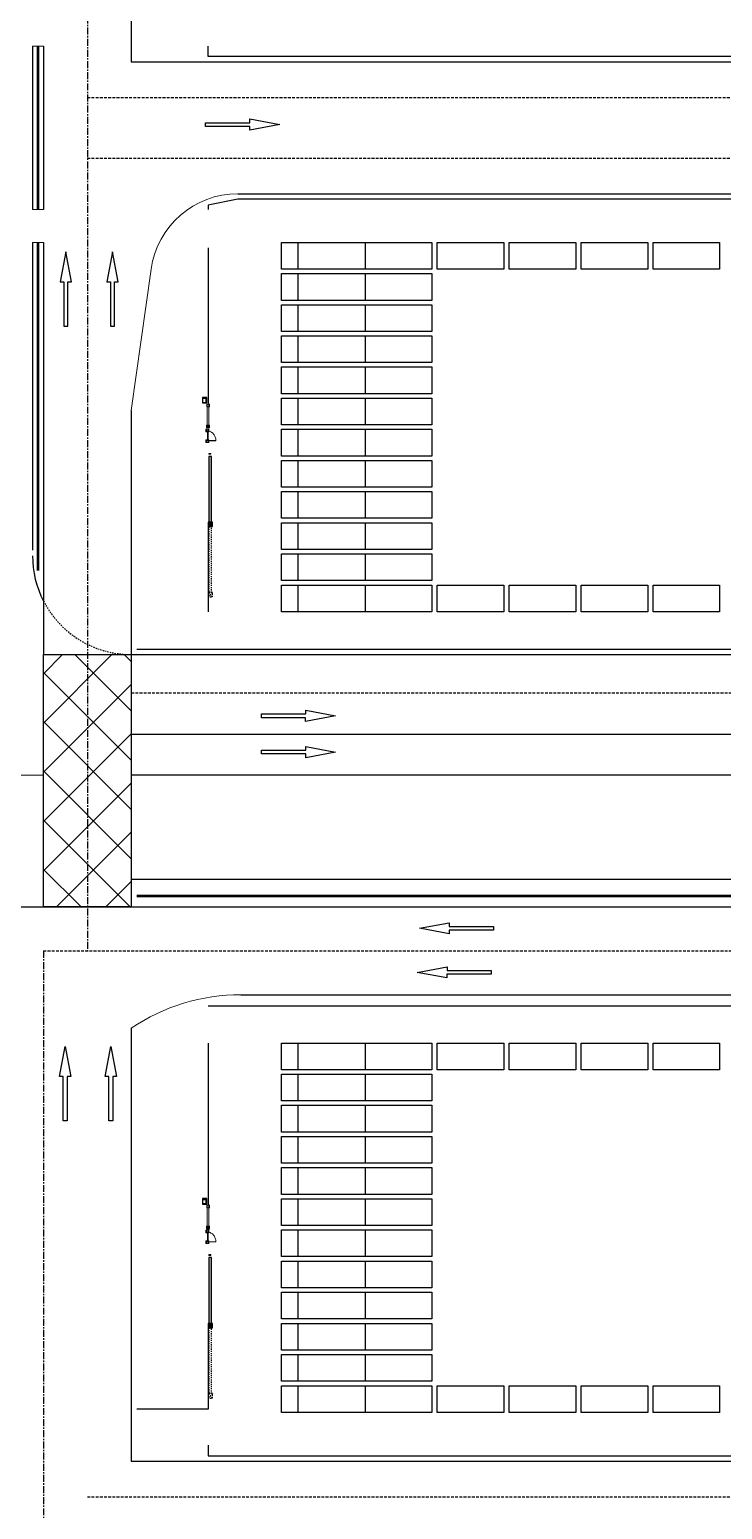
# Model space of a CAD drawing. Header units: millimetres. Extents: x -582 to 479, y -622 to 401.
# Drawn here: x -186.7 to -123.5, y -116.1 to 18.8 of the extents above; entities that cross this region are included whole.
import ezdxf

# ---------------------------------------------------------------- set-up
doc = ezdxf.new("R2010")
doc.units = ezdxf.units.MM
for name, pattern in [('CENTER', [50.8, 31.75, -6.35, 6.35, -6.35]), ('DASH', [0.35, 0.25, -0.1]), ('DASHED', [19.05, 12.7, -6.35]), ('HIDDEN2', [0.1875, 0.125, -0.0625])]:
    doc.linetypes.add(name, pattern=pattern)
for name, color, linetype in [('0001-佛渡-工艺-方案一-围网', 40, 'Continuous'), ('0001-佛渡-工艺-方案一-围网(内集卡一侧新增）', 40, 'Continuous'), ('0001-佛渡-平面-方案一 临时横二路', 6, 'Continuous'), ('0001-佛渡-平面-方案一道路中心线', 11, 'Continuous'), ('0001-佛渡-平面-方案一道路边界', 7, 'Continuous'), ('ECT', 1, 'Continuous'), ('ICT', 3, 'Continuous'), ('SLOT', 115, 'Continuous'), ('TX-箱区维修及人行门禁', 5, 'Continuous'), ('构造线', 131, 'Continuous')]:
    doc.layers.add(name, color=color, linetype=linetype)
doc.linetypes.add('FENCELINE2', pattern='A,0.25,-0.1,[132,ltypeshp.shx,S=0.1,R=0,X=-0.1,Y=0],-0.1,1', length=1.45)

# ---------------------------------------------------------------- blocks, each defined once
blk = doc.blocks.new('箱区维修人行通道及伸缩门')
h = blk.add_hatch(color=8)
h.dxf.hatch_style = 1
h.paths.add_polyline_path([(504133.76, 3299633.85), (504137.88, 3299629.48), (504137.69, 3299629.31), (504133.58, 3299633.68)])
h = blk.add_hatch(color=8)
h.dxf.hatch_style = 1
h.paths.add_polyline_path([(504137.64, 3299629.26), (504137.93, 3299629.53), (504138.2, 3299629.24), (504137.91, 3299628.97)])
at = {"color": 8}
for p, q in [((504137.91, 3299628.97, 0), (504137.93, 3299629.53, 0)), ((504138.2, 3299629.24, 0), (504137.64, 3299629.26, 0))]:
    blk.add_line(p, q, dxfattribs=at)
at = {"color": 8, "linetype": 'DASH', "ltscale": 0.1}
for p, q in [((504142.02, 3299624.6, 0), (504142.59, 3299624.58, 0)), ((504142.3, 3299624.31, 0), (504142.32, 3299624.87, 0))]:
    blk.add_line(p, q, dxfattribs=at)
at = {"color": 8, "elevation": 0}
for points in [[(504133.76, 3299633.85), (504137.88, 3299629.48), (504137.69, 3299629.31), (504133.58, 3299633.68)], [(504137.64, 3299629.26), (504137.93, 3299629.53), (504138.2, 3299629.24), (504137.91, 3299628.97)]]:
    blk.add_lwpolyline(points, close=True, dxfattribs=at)
at = {"color": 8, "linetype": 'DASH', "ltscale": 0.1, "elevation": 0}
for points in [[(504138.15, 3299629.19), (504142.26, 3299624.82), (504142.08, 3299624.65), (504137.97, 3299629.02)], [(504142.02, 3299624.6), (504142.32, 3299624.87), (504142.59, 3299624.58), (504142.3, 3299624.31)]]:
    blk.add_lwpolyline(points, close=True, dxfattribs=at)
blk = doc.blocks.new('双侧道闸')
at = {"color": 8, "linetype": 'Continuous', "lineweight": 25}
for p, q in [((0.45, -14.31), (0.19, -14.31)), ((0.19, -14.31), (0.19, -14.31)), ((0.19, -14.68), (0.19, -14.31)), ((0.19, -14.68), (0.19, -14.69)), ((0.45, -14.69), (0.19, -14.69)), ((0.24, -14.31), (0.24, -14.29)), ((0.24, -14.29), (0.37, -14.29)), ((0.37, -14.29), (0.37, -14.31)), ((0.47, -14.31), (0.45, -14.31)), ((0.47, -14.69), (0.45, -14.69)), ((0.47, -14.31), (0.47, -14.31)), ((0.47, -14.68), (0.47, -14.31)), ((0.47, -14.68), (0.47, -14.69))]:
    blk.add_line(p, q, dxfattribs=at)
at = {"color": 8}
blk.add_lwpolyline([(0.13, -14.74), (0.13, -14.24), (0.53, -14.24), (0.53, -14.74)], close=True, dxfattribs=at)
at = {"color": 8, "lineweight": 15}
for points in [[(0.13, -15.09), (0.13, -14.84), (-0.12, -14.84), (-0.12, -15.09)], [(-0.06, -17.02), (-0.06, -14.84), (0.09, -14.84), (0.09, -17.02)], [(0.14, -17.02), (0.14, -16.77), (-0.11, -16.77), (-0.11, -17.02)], [(0.2, -17.37), (0.2, -17.12), (-0.05, -17.12), (-0.05, -17.37)], [(0.2, -17.37), (0.2, -17.12), (-0.05, -17.12), (-0.05, -17.37)], [(-0.03, -16.82), (0.05, -16.82), (0.05, -16.98), (-0.03, -16.98)], [(0.2, -18.09), (0.2, -18.34), (-0.05, -18.34), (-0.05, -18.09)], [(0.2, -18.09), (0.2, -18.34), (-0.05, -18.34), (-0.05, -18.09)], [(-0.23, -19.42), (-0.23, -19.34), (-0.07, -19.34), (-0.07, -19.42)]]:
    blk.add_lwpolyline(points, close=True, dxfattribs=at)
at = {"color": 8, "linetype": 'HIDDEN2', "lineweight": 15, "ltscale": 20}
blk.add_lwpolyline([(0.05, -18.18), (0.05, -18.17), (-0.69, -18.17), (-0.69, -18.18)], close=True, dxfattribs=at)
blk.add_arc((0.15, -18.12), 0.844, 96.7046, 183.5614, dxfattribs=at)
at = {"layer": '构造线', "color": 8, "lineweight": 9}
for p, q in [((0, -18.14), (0, -17.29)), ((0, -18.14), (0, -17.29)), ((0.06, -18.14), (0.06, -17.29)), ((0.06, -18.14), (0.06, -17.29))]:
    blk.add_line(p, q, dxfattribs=at)
for points in [[(0, -17.27), (0, -17.14, -0.414214), (0.01, -17.13), (0.14, -17.13, -0.414214), (0.15, -17.14), (0.15, -17.27, -0.414214), (0.14, -17.28), (0.01, -17.28, -0.414214)], [(0, -17.27), (0, -17.14, -0.414214), (0.01, -17.13), (0.14, -17.13, -0.414214), (0.15, -17.14), (0.15, -17.27, -0.414214), (0.14, -17.28), (0.01, -17.28, -0.414214)], [(0, -18.19), (0, -18.32, 0.414214), (0.01, -18.33), (0.14, -18.33, 0.414214), (0.15, -18.32), (0.15, -18.19, 0.414214), (0.14, -18.18), (0.01, -18.18, 0.414214)], [(0, -18.19), (0, -18.32, 0.414214), (0.01, -18.33), (0.14, -18.33, 0.414214), (0.15, -18.32), (0.15, -18.19, 0.414214), (0.14, -18.18), (0.01, -18.18, 0.414214)]]:
    blk.add_lwpolyline(points, format="xyb", close=True, dxfattribs=at)
for points in [[(0, -17.29), (0, -17.34), (0.06, -17.34), (0.06, -17.29)], [(0, -17.29), (0, -17.34), (0.06, -17.34), (0.06, -17.29)], [(0, -18.08), (0, -18.14), (0.06, -18.14), (0.06, -18.08)], [(0, -18.08), (0, -18.14), (0.06, -18.14), (0.06, -18.08)]]:
    blk.add_lwpolyline(points, close=True, dxfattribs=at)

msp = doc.modelspace()

# ---------------------------------------------------------------- hatches: boundary and pattern name
at = {"layer": '0001-佛渡-平面-方案一 临时横二路'}
h = msp.add_hatch(dxfattribs=at)
h.set_pattern_fill('ANSI37', color=50, angle=323.0204)
h.set_pattern_definition([(45, (-497.432, 330.5518), (-2.245064, 2.245064), []), (135, (-497.432, 330.5518), (-2.245064, -2.245064), [])])
h.paths.add_polyline_path([(-177.43, -61.2), (-185.43, -61.2), (-185.43, -38.2), (-177.43, -38.2)])

# ---------------------------------------------------------------- linework, layer by layer
at = {"layer": '0001-佛渡-工艺-方案一-围网', "linetype": 'FENCELINE2', "ltscale": 0.25, "const_width": 0.25}
for points in [[(-185.93, 2.35), (-185.93, 17.25)], [(-185.93, -30.55), (-185.93, -0.65)]]:
    msp.add_lwpolyline(points, dxfattribs=at)
at = {"layer": '0001-佛渡-工艺-方案一-围网', "linetype": 'FENCELINE2', "ltscale": 0.25}
for points in [[(27.92, 16.3), (-170.43, 16.3), (-170.43, 17.25)], [(-170.43, -1.15), (-170.43, -15.37)], [(-170.43, -26.15), (-170.43, -34.3)]]:
    msp.add_lwpolyline(points, dxfattribs=at)
at = {"layer": '0001-佛渡-工艺-方案一-围网', "linetype": 'FENCELINE2', "ltscale": 0.25, "flags": 128}
for points in [[(27.92, 3.3), (-167.7, 3.3), (-170.43, 2.75), (-170.43, 2.35)], [(-170.43, -73.6), (-170.43, -88.37)], [(-170.43, -99.15), (-170.43, -106.95), (-176.93, -106.95)], [(-170.43, -110.25), (-170.43, -111.2), (-64.52, -111.2)]]:
    msp.add_lwpolyline(points, dxfattribs=at)
at = {"layer": '0001-佛渡-工艺-方案一-围网(内集卡一侧新增）', "linetype": 'FENCELINE2', "ltscale": 0.25}
msp.add_lwpolyline([(-176.93, -37.7), (238.07, -37.7)], dxfattribs=at)
at = {"layer": '0001-佛渡-平面-方案一 临时横二路', "color": 11, "linetype": 'CENTER', "ltscale": 0.02}
for p, q in [((-181.43, 121.55), (-181.43, -65.2)), ((-185.43, -65.2), (-185.43, -326.95))]:
    msp.add_line(p, q, dxfattribs=at)
at = {"layer": '0001-佛渡-平面-方案一 临时横二路', "lineweight": 5}
msp.add_line((-185.43, -49.2), (-188.43, -49.2), dxfattribs=at)
at = {"layer": '0001-佛渡-平面-方案一 临时横二路', "color": 7}
for p, q in [((-193.43, -61.2), (238.57, -61.2)), ((-167.43, -69.2), (238.57, -69.2))]:
    msp.add_line(p, q, dxfattribs=at)
at = {"layer": '0001-佛渡-平面-方案一 临时横二路', "color": 11, "linetype": 'DASHED', "ltscale": 0.02}
msp.add_line((-185.43, -65.2), (238.57, -65.2), dxfattribs=at)
at = {"layer": '0001-佛渡-平面-方案一 临时横二路', "linetype": 'FENCELINE2', "ltscale": 0.25}
msp.add_line((-170.43, -70.2), (-45.36, -70.2), dxfattribs=at)
at = {"layer": '0001-佛渡-平面-方案一 临时横二路'}
msp.add_line((-177.43, -72.23), (-177.43, -111.7), dxfattribs=at)
msp.add_lwpolyline([(-177.43, -61.2), (-185.43, -61.2), (-185.43, -38.2), (-177.43, -38.2)], close=True, dxfattribs=at)
at = {"layer": '0001-佛渡-平面-方案一 临时横二路', "linetype": 'FENCELINE2', "ltscale": 0.25, "const_width": 0.25}
msp.add_lwpolyline([(-176.93, -60.2), (260.07, -60.2), (260.07, -55.2), (264.07, -51.2)], dxfattribs=at)
at = {"layer": '0001-佛渡-平面-方案一 临时横二路', "lineweight": 5}
msp.add_arc((-167.43, -87.2), 18, 90, 123.749, dxfattribs=at)
at = {"layer": '0001-佛渡-平面-方案一道路中心线', "color": 11, "linetype": 'DASHED', "ltscale": 0.02}
for p, q in [((-181.43, 12.55), (242.57, 12.55)), ((-181.43, 7.05), (242.57, 7.05)), ((-177.43, -41.7), (238.57, -41.7)), ((-181.43, -114.95), (242.57, -114.95))]:
    msp.add_line(p, q, dxfattribs=at)
at = {"layer": '0001-佛渡-平面-方案一道路边界'}
for p, q in [((-177.43, 93.05), (-177.43, 15.8)), ((-186.43, 17.25), (-186.43, 2.35)), ((-185.43, 17.25), (-185.43, 2.35)), ((-186.43, -0.65), (-186.43, -28.7)), ((-185.43, -0.65), (-185.43, -38.2)), ((-177.43, -15.95), (-177.43, -38.2)), ((238.57, -49.2), (-177.43, -49.2)), ((238.57, -58.7), (-177.43, -58.7))]:
    msp.add_line(p, q, dxfattribs=at)
at = {"layer": '0001-佛渡-平面-方案一道路边界', "lineweight": 5}
for p, q in [((-186.43, 17.25), (-185.43, 17.25)), ((-186.43, 2.35), (-185.43, 2.35)), ((-186.43, -0.65), (-185.43, -0.65)), ((-177.43, -15.95), (-175.62, -3.08))]:
    msp.add_line(p, q, dxfattribs=at)
at = {"layer": '0001-佛渡-平面-方案一道路边界', "color": 7}
for p, q in [((-177.43, 15.8), (238.57, 15.8)), ((-167.7, 3.8), (228.84, 3.8)), ((-177.43, -38.2), (238.57, -38.2)), ((-177.43, -45.45), (238.57, -45.45)), ((-177.43, -111.7), (8.13, -111.7))]:
    msp.add_line(p, q, dxfattribs=at)
at = {"layer": '0001-佛渡-平面-方案一道路边界', "lineweight": 5}
msp.add_arc((-167.7, -4.2), 8, 90, 172, dxfattribs=at)
at = {"layer": '0001-佛渡-平面-方案一道路边界'}
msp.add_arc((-177.43, -29.2), 9, 180, 207.266, dxfattribs=at)
at = {"layer": '0001-佛渡-平面-方案一道路边界', "linetype": 'DASH', "ltscale": 0.5}
msp.add_arc((-177.43, -29.2), 9, 207.266, 270, dxfattribs=at)
at = {"layer": 'ECT', "color": 1}
for points in [[(-170.66, 10.27), (-166.62, 10.27), (-166.62, 10.61), (-163.89, 10.09), (-166.62, 9.58), (-166.62, 9.93), (-170.66, 9.93), (-170.66, 10.27)], [(-183.22, -8.26), (-183.22, -4.22), (-182.89, -4.22), (-183.4, -1.5), (-183.91, -4.23), (-183.57, -4.23), (-183.57, -8.26), (-183.22, -8.26)], [(-178.97, -8.26), (-178.97, -4.22), (-178.63, -4.22), (-179.14, -1.5), (-179.65, -4.23), (-179.31, -4.23), (-179.31, -8.26), (-178.97, -8.26)], [(-183.62, -80.69), (-183.62, -76.64), (-183.96, -76.64), (-183.44, -73.92), (-182.93, -76.65), (-183.27, -76.65), (-183.27, -80.69), (-183.62, -80.69)], [(-179.46, -80.69), (-179.46, -76.64), (-179.8, -76.64), (-179.28, -73.92), (-178.77, -76.65), (-179.12, -76.65), (-179.12, -80.69), (-179.46, -80.69)]]:
    msp.add_lwpolyline(points, dxfattribs=at)
at = {"layer": 'ICT', "color": 3}
for points in [[(-165.57, -43.61), (-161.53, -43.61), (-161.53, -43.27), (-158.8, -43.79), (-161.54, -44.3), (-161.54, -43.95), (-165.57, -43.95), (-165.57, -43.61)], [(-165.57, -46.91), (-161.52, -46.91), (-161.52, -46.57), (-158.8, -47.09), (-161.53, -47.6), (-161.53, -47.25), (-165.57, -47.25), (-165.57, -46.91)], [(-144.41, -63.32), (-148.45, -63.32), (-148.45, -63.66), (-151.17, -63.14), (-148.44, -62.63), (-148.44, -62.98), (-144.41, -62.98), (-144.41, -63.32)], [(-144.61, -67.33), (-148.65, -67.33), (-148.65, -67.67), (-151.38, -67.16), (-148.64, -66.65), (-148.64, -66.99), (-144.61, -66.99), (-144.61, -67.33)]]:
    msp.add_lwpolyline(points, dxfattribs=at)
at = {"layer": 'SLOT', "color": 115, "flags": 128}
for points in [[(-163.74, -0.64), (-150.03, -0.64), (-150.03, -3.08), (-163.74, -3.08)], [(-162.22, -0.64), (-150.03, -0.64), (-150.03, -3.08), (-162.22, -3.08)], [(-156.09, -0.64), (-150.03, -0.64), (-150.03, -3.08), (-156.09, -3.08)], [(-149.53, -0.64), (-143.47, -0.64), (-143.47, -3.08), (-149.53, -3.08)], [(-142.97, -0.64), (-136.91, -0.64), (-136.91, -3.08), (-142.97, -3.08)], [(-136.41, -0.64), (-130.35, -0.64), (-130.35, -3.08), (-136.41, -3.08)], [(-129.85, -0.64), (-123.8, -0.64), (-123.8, -3.08), (-129.85, -3.08)], [(-163.74, -3.48), (-150.03, -3.48), (-150.03, -5.92), (-163.74, -5.92)], [(-162.22, -3.48), (-150.03, -3.48), (-150.03, -5.92), (-162.22, -5.92)], [(-156.09, -3.48), (-150.03, -3.48), (-150.03, -5.92), (-156.09, -5.92)], [(-163.74, -6.32), (-150.03, -6.32), (-150.03, -8.76), (-163.74, -8.76)], [(-162.22, -6.32), (-150.03, -6.32), (-150.03, -8.76), (-162.22, -8.76)], [(-156.09, -6.32), (-150.03, -6.32), (-150.03, -8.76), (-156.09, -8.76)], [(-163.74, -9.16), (-150.03, -9.16), (-150.03, -11.59), (-163.74, -11.59)], [(-162.22, -9.16), (-150.03, -9.16), (-150.03, -11.59), (-162.22, -11.59)], [(-156.09, -9.16), (-150.03, -9.16), (-150.03, -11.59), (-156.09, -11.59)], [(-163.74, -11.99), (-150.03, -11.99), (-150.03, -14.43), (-163.74, -14.43)], [(-162.22, -11.99), (-150.03, -11.99), (-150.03, -14.43), (-162.22, -14.43)], [(-156.09, -11.99), (-150.03, -11.99), (-150.03, -14.43), (-156.09, -14.43)], [(-163.74, -14.83), (-150.03, -14.83), (-150.03, -17.27), (-163.74, -17.27)], [(-162.22, -14.83), (-150.03, -14.83), (-150.03, -17.27), (-162.22, -17.27)], [(-156.09, -14.83), (-150.03, -14.83), (-150.03, -17.27), (-156.09, -17.27)], [(-163.74, -17.67), (-150.03, -17.67), (-150.03, -20.11), (-163.74, -20.11)], [(-162.22, -17.67), (-150.03, -17.67), (-150.03, -20.11), (-162.22, -20.11)], [(-156.09, -17.67), (-150.03, -17.67), (-150.03, -20.11), (-156.09, -20.11)], [(-163.74, -20.51), (-150.03, -20.51), (-150.03, -22.95), (-163.74, -22.95)], [(-162.22, -20.51), (-150.03, -20.51), (-150.03, -22.95), (-162.22, -22.95)], [(-156.09, -20.51), (-150.03, -20.51), (-150.03, -22.95), (-156.09, -22.95)], [(-163.74, -23.35), (-150.03, -23.35), (-150.03, -25.78), (-163.74, -25.78)], [(-162.22, -23.35), (-150.03, -23.35), (-150.03, -25.78), (-162.22, -25.78)], [(-156.09, -23.35), (-150.03, -23.35), (-150.03, -25.78), (-156.09, -25.78)], [(-163.74, -26.18), (-150.03, -26.18), (-150.03, -28.62), (-163.74, -28.62)], [(-162.22, -26.18), (-150.03, -26.18), (-150.03, -28.62), (-162.22, -28.62)], [(-156.09, -26.18), (-150.03, -26.18), (-150.03, -28.62), (-156.09, -28.62)], [(-163.74, -29.02), (-150.03, -29.02), (-150.03, -31.46), (-163.74, -31.46)], [(-162.22, -29.02), (-150.03, -29.02), (-150.03, -31.46), (-162.22, -31.46)], [(-156.09, -29.02), (-150.03, -29.02), (-150.03, -31.46), (-156.09, -31.46)], [(-163.74, -31.86), (-150.03, -31.86), (-150.03, -34.3), (-163.74, -34.3)], [(-162.22, -31.86), (-150.03, -31.86), (-150.03, -34.3), (-162.22, -34.3)], [(-156.09, -31.86), (-150.03, -31.86), (-150.03, -34.3), (-156.09, -34.3)], [(-149.53, -31.86), (-143.47, -31.86), (-143.47, -34.3), (-149.53, -34.3)], [(-142.97, -31.86), (-136.91, -31.86), (-136.91, -34.3), (-142.97, -34.3)], [(-136.41, -31.86), (-130.35, -31.86), (-130.35, -34.3), (-136.41, -34.3)], [(-129.85, -31.86), (-123.8, -31.86), (-123.8, -34.3), (-129.85, -34.3)], [(-163.74, -73.6), (-150.03, -73.6), (-150.03, -76.04), (-163.74, -76.04)], [(-162.22, -73.6), (-150.03, -73.6), (-150.03, -76.04), (-162.22, -76.04)], [(-156.09, -73.6), (-150.03, -73.6), (-150.03, -76.04), (-156.09, -76.04)], [(-149.53, -73.6), (-143.47, -73.6), (-143.47, -76.04), (-149.53, -76.04)], [(-142.97, -73.6), (-136.91, -73.6), (-136.91, -76.04), (-142.97, -76.04)], [(-136.41, -73.6), (-130.35, -73.6), (-130.35, -76.04), (-136.41, -76.04)], [(-129.85, -73.6), (-123.8, -73.6), (-123.8, -76.04), (-129.85, -76.04)], [(-163.74, -76.44), (-150.03, -76.44), (-150.03, -78.87), (-163.74, -78.87)], [(-162.22, -76.44), (-150.03, -76.44), (-150.03, -78.87), (-162.22, -78.87)], [(-156.09, -76.44), (-150.03, -76.44), (-150.03, -78.87), (-156.09, -78.87)], [(-163.74, -79.27), (-150.03, -79.27), (-150.03, -81.71), (-163.74, -81.71)], [(-162.22, -79.27), (-150.03, -79.27), (-150.03, -81.71), (-162.22, -81.71)], [(-156.09, -79.27), (-150.03, -79.27), (-150.03, -81.71), (-156.09, -81.71)], [(-163.74, -82.11), (-150.03, -82.11), (-150.03, -84.55), (-163.74, -84.55)], [(-162.22, -82.11), (-150.03, -82.11), (-150.03, -84.55), (-162.22, -84.55)], [(-156.09, -82.11), (-150.03, -82.11), (-150.03, -84.55), (-156.09, -84.55)], [(-163.74, -84.95), (-150.03, -84.95), (-150.03, -87.39), (-163.74, -87.39)], [(-162.22, -84.95), (-150.03, -84.95), (-150.03, -87.39), (-162.22, -87.39)], [(-156.09, -84.95), (-150.03, -84.95), (-150.03, -87.39), (-156.09, -87.39)], [(-163.74, -87.79), (-150.03, -87.79), (-150.03, -90.23), (-163.74, -90.23)], [(-162.22, -87.79), (-150.03, -87.79), (-150.03, -90.23), (-162.22, -90.23)], [(-156.09, -87.79), (-150.03, -87.79), (-150.03, -90.23), (-156.09, -90.23)], [(-163.74, -90.63), (-150.03, -90.63), (-150.03, -93.06), (-163.74, -93.06)], [(-162.22, -90.63), (-150.03, -90.63), (-150.03, -93.06), (-162.22, -93.06)], [(-156.09, -90.63), (-150.03, -90.63), (-150.03, -93.06), (-156.09, -93.06)], [(-163.74, -93.46), (-150.03, -93.46), (-150.03, -95.9), (-163.74, -95.9)], [(-162.22, -93.46), (-150.03, -93.46), (-150.03, -95.9), (-162.22, -95.9)], [(-156.09, -93.46), (-150.03, -93.46), (-150.03, -95.9), (-156.09, -95.9)], [(-163.74, -96.3), (-150.03, -96.3), (-150.03, -98.74), (-163.74, -98.74)], [(-162.22, -96.3), (-150.03, -96.3), (-150.03, -98.74), (-162.22, -98.74)], [(-156.09, -96.3), (-150.03, -96.3), (-150.03, -98.74), (-156.09, -98.74)], [(-163.74, -99.14), (-150.03, -99.14), (-150.03, -101.58), (-163.74, -101.58)], [(-162.22, -99.14), (-150.03, -99.14), (-150.03, -101.58), (-162.22, -101.58)], [(-156.09, -99.14), (-150.03, -99.14), (-150.03, -101.58), (-156.09, -101.58)], [(-163.74, -101.98), (-150.03, -101.98), (-150.03, -104.42), (-163.74, -104.42)], [(-162.22, -101.98), (-150.03, -101.98), (-150.03, -104.42), (-162.22, -104.42)], [(-156.09, -101.98), (-150.03, -101.98), (-150.03, -104.42), (-156.09, -104.42)], [(-163.74, -104.82), (-150.03, -104.82), (-150.03, -107.25), (-163.74, -107.25)], [(-162.22, -104.82), (-150.03, -104.82), (-150.03, -107.25), (-162.22, -107.25)], [(-156.09, -104.82), (-150.03, -104.82), (-150.03, -107.25), (-156.09, -107.25)], [(-149.53, -104.82), (-143.47, -104.82), (-143.47, -107.25), (-149.53, -107.25)], [(-142.97, -104.82), (-136.91, -104.82), (-136.91, -107.25), (-142.97, -107.25)], [(-136.41, -104.82), (-130.35, -104.82), (-130.35, -107.25), (-136.41, -107.25)], [(-129.85, -104.82), (-123.8, -104.82), (-123.8, -107.25), (-129.85, -107.25)]]:
    msp.add_lwpolyline(points, close=True, dxfattribs=at)

# ---------------------------------------------------------------- block references
at = {"layer": 'TX-箱区维修及人行门禁', "xscale": -1}
for name, p, rotation in [('双侧道闸', (-170.42, -0.53), 359.9998284997884), ('箱区维修人行通道及伸缩门', (2627811.31, -2058040.26, 0), 43.24811445931647), ('双侧道闸', (-170.42, -73.53), 359.9998284997884), ('箱区维修人行通道及伸缩门', (2627811.31, -2058113.26, 0), 43.24811445931647)]:
    msp.add_blockref(name, p, dxfattribs=dict(at, rotation=rotation))

doc.saveas('drawing.dxf')
